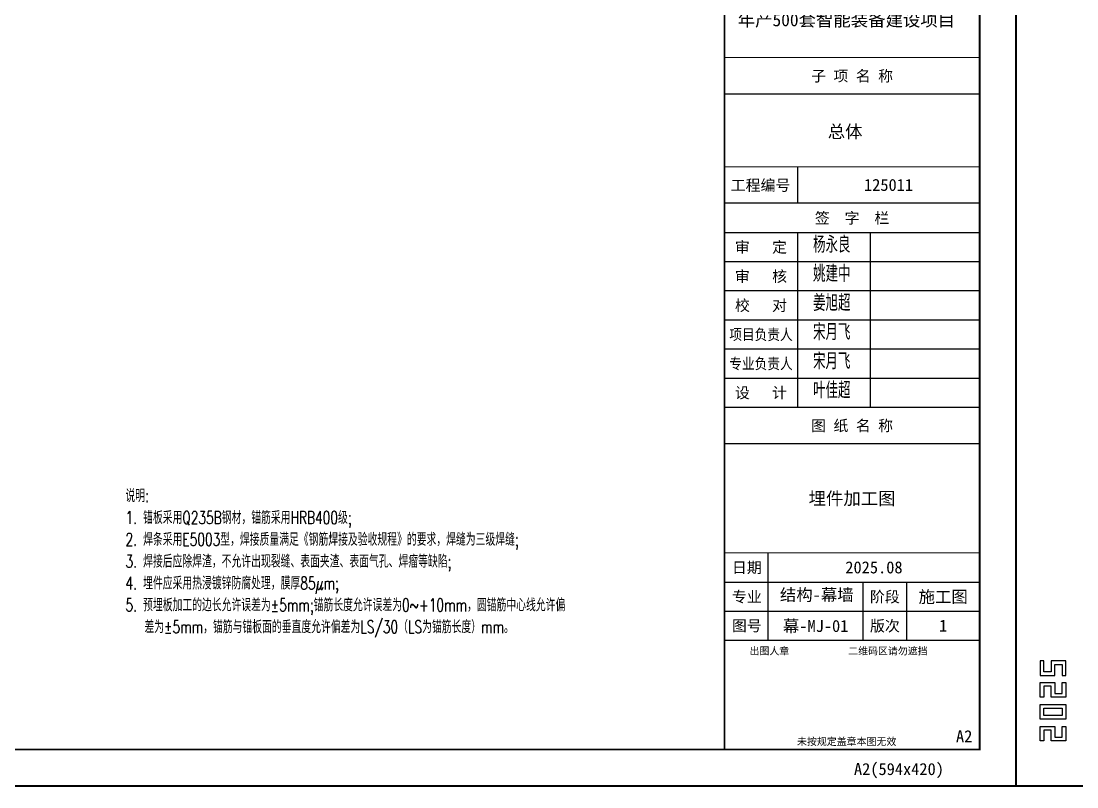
# Model space of a CAD drawing. Extents: x -104256 to -27901, y -155913 to -111823.
# Drawn here: x -88785 to -88206, y -149689 to -149268 of the extents above; entities that cross this region are included whole.
import ezdxf
from ezdxf.enums import TextEntityAlignment as Align

# ---------------------------------------------------------------- set-up
doc = ezdxf.new("R2010")
doc.units = 0
for name, color, linetype in [('!ZN1-文字-7', 7, 'Continuous'), ('0-cxFrame', 155, 'Continuous'), ('qianming', 155, 'Continuous')]:
    doc.layers.add(name, color=color, linetype=linetype)
doc.layers.add('0-cxText', color=131, linetype='Continuous', lineweight=25)
doc.styles.add('BZHZ', font='bzxw', dxfattribs={"width": 0.8, "bigfont": 'bzhz'})
doc.styles.add('cx_biaoti', font='')
doc.styles.add('cx_tuming', font='simhei.ttf')
doc.styles.add('cx_tuqian1', font='')
doc.styles.add('ZNTextStyle', font='ROMANS.shx', dxfattribs={"width": 0.7, "bigfont": 'CHINESE.shx'})
doc.styles.add('黑体', font='simhei.ttf', dxfattribs={"height": 12})
doc.styles.get('cx_biaoti').set_extended_font_data('SimSun')
doc.styles.get('cx_tuqian1').set_extended_font_data('SimSun')

# ---------------------------------------------------------------- blocks, each defined once
blk = doc.blocks.new('zjcx_lan_qianzi(Dragon)')
for p, q in [((-7000, 4800), (0, 4800)), ((-5000, 4800), (-5000, 0)), ((-3000, 4800), (-3000, 0)), ((-7000, 4000), (0, 4000)), ((-7000, 3200), (0, 3200)), ((-7000, 2400), (0, 2400)), ((-7000, 1600), (0, 1600)), ((-7000, 800), (0, 800))]:
    blk.add_line(p, q)
at = {"const_width": 30}
blk.add_lwpolyline([(-7000, 5600), (0, 5600)], dxfattribs=at)
blk.add_lwpolyline([(-7000, 5600), (0, 5600), (0, 0), (-7000, 0)], close=True, dxfattribs=at)
at = {"style": 'cx_biaoti'}
for s, p in [('签  字  栏', (-3500, 5200)), ('审   定', (-6000, 4400)), ('审   核', (-6000, 3600)), ('校   对', (-6000, 2800)), ('设   计', (-6000, 400))]:
    blk.add_text(s, height=300, dxfattribs=at).set_placement(p, align=Align.MIDDLE)
at = {"style": 'cx_biaoti', "width": 0.85}
for s, p in [('项目负责人', (-6000, 2000)), ('专业负责人', (-6000, 1200))]:
    blk.add_text(s, height=300, dxfattribs=at).set_placement(p, align=Align.MIDDLE)
blk = doc.blocks.new('T-签字(Dragon)')
at = {"layer": '0-cxFrame'}
blk.add_blockref('zjcx_lan_qianzi(Dragon)', (0, 0), dxfattribs=at)
at = {"layer": 'qianming', "style": 'BZHZ', "width": 0.8}
for s, p in [('杨永良', (-4058, 4489)), ('姚建中', (-4058, 3689)), ('姜旭超', (-4058, 2889)), ('宋月飞', (-4058, 2089)), ('宋月飞', (-4058, 1289)), ('叶佳超', (-4058, 489))]:
    blk.add_text(s, height=450, dxfattribs=at).set_placement(p, align=Align.MIDDLE)
blk = doc.blocks.new('zjcx_lan_tuming(Dragon)')
for p, q in [((-7000, 8400), (0, 8400)), ((-5800, 3000), (-5800, 5400)), ((-7000, 4600), (0, 4600)), ((-3200, 3000), (-3200, 4600)), ((-2000, 3000), (-2000, 4600)), ((-7000, 3800), (0, 3800))]:
    blk.add_line(p, q)
at = {"const_width": 30}
for points in [[(-7000, 9400), (0, 9400)], [(-7000, 5400), (0, 5400)], [(-7000, 3000), (0, 3000)], [(-7000, 0), (0, 0)]]:
    blk.add_lwpolyline(points, dxfattribs=at)
blk.add_lwpolyline([(-7000, 9400), (0, 9400), (0, 0), (-7000, 0)], close=True)
at = {"style": 'cx_biaoti'}
for s, p in [('图 纸 名 称', (-3500, 8900)), ('日期', (-6388, 5000)), ('专业', (-6388, 4200)), ('阶段', (-2600, 4200)), ('图号', (-6388, 3400)), ('版次', (-2600, 3400))]:
    blk.add_text(s, height=300, dxfattribs=at).set_placement(p, align=Align.MIDDLE)
for s, p in [('出图人章', (-6316, 2607)), ('二维码区请勿遮挡', (-3609, 2607)), ('未按规定盖章本图无效', (-5013, 120))]:
    blk.add_text(s, height=200, dxfattribs=at).set_placement(p)
blk = doc.blocks.new('T-图签(Dragon)')
blk.add_blockref('zjcx_lan_tuming(Dragon)', (0, 0))
at = {"color": 3, "style": 'cx_biaoti'}
for s, p in [('2025.08', (-2900, 5000)), ('结构-幕墙 ', (-4356, 4254)), ('施工图', (-1000, 4200))]:
    blk.add_text(s, height=330, dxfattribs=at).set_placement(p, align=Align.MIDDLE)
blk = doc.blocks.new('zjcx_lan_xiangmu(Dragon)')
for p, q in [((-7000, 9000), (0, 9000)), ((-7000, 6000), (0, 6000)), ((-7000, 3000), (0, 3000)), ((-5000, 1000), (-5000, 0))]:
    blk.add_line(p, q)
at = {"const_width": 30}
for points in [[(-7000, 10000), (0, 10000)], [(-7000, 7000), (0, 7000)], [(-7000, 7000), (0, 7000)], [(-7000, 4000), (0, 4000)], [(-7000, 4000), (0, 4000)], [(-7000, 1000), (0, 1000)], [(-7000, 0), (0, 0)]]:
    blk.add_lwpolyline(points, dxfattribs=at)
blk.add_lwpolyline([(-7000, 10000), (0, 10000), (0, 0), (-7000, 0)], close=True)
at = {"style": 'cx_biaoti'}
for s, p in [('建 设 单 位', (-3500, 9500)), ('项 目 名 称', (-3500, 6500)), ('子 项 名 称', (-3500, 3500)), ('工程编号', (-6013, 500))]:
    blk.add_text(s, height=300, dxfattribs=at).set_placement(p, align=Align.MIDDLE)
blk = doc.blocks.new('T-项目(Dragon)')
blk.add_blockref('zjcx_lan_xiangmu(Dragon)', (0, 0))
at = {"color": 3, "style": 'cx_tuming'}
for s, height, p in [('嘉兴世赫建达智能装备有限公司', 330, (-6816, 7901)), ('年产500套智能装备建设项目 ', 350, (-6638, 4859)), ('总体', 350, (-4167, 1792))]:
    blk.add_text(s, height=height, dxfattribs=at).set_placement(p)
blk = doc.blocks.new('zjcx_T2(Dragon)')
at = {"layer": '0-cxFrame', "const_width": 50}
blk.add_lwpolyline([(-7000, 40000), (0, 40000), (0, 0), (-7000, 0)], close=True, dxfattribs=at)
at = {"layer": '0-cxFrame'}
for name, p in [('T-项目(Dragon)', (0, 15000)), ('T-签字(Dragon)', (0, 9400)), ('T-图签(Dragon)', (0, 0))]:
    blk.add_blockref(name, p, dxfattribs=at)
blk = doc.blocks.new('TK22.A2 L(Dragon)')
at = {"layer": '0-cxFrame', "color": 7, "const_width": 0.5}
blk.add_lwpolyline([(0, 0), (-594, 0), (-594, 420), (0, 420)], close=True, dxfattribs=at)
at = {"layer": '0-cxFrame', "const_width": 0.5}
for points in [[(-80, 10), (-574, 10), (-574, 410), (-80, 410)], [(-10, 10), (-80, 10), (-80, 410), (-10, 410)]]:
    blk.add_lwpolyline(points, close=True, dxfattribs=at)
at = {"layer": 'Defpoints', "color": 2}
for points in [[(-586.37, 34.37), (-587.37, 34.37), (-587.37, 30.37), (-583.37, 30.37), (-583.37, 33.37), (-581.37, 33.37), (-581.37, 30.37), (-580.37, 30.37), (-580.37, 34.37), (-584.37, 34.37), (-584.37, 31.37), (-586.37, 31.37), (-586.37, 34.37)], [(-586.37, 24.37), (-587.37, 24.37), (-587.37, 28.37), (-583.37, 28.37), (-583.37, 25.37), (-581.37, 25.37), (-581.37, 28.37), (-580.37, 28.37), (-580.37, 24.37), (-584.37, 24.37), (-584.37, 27.37), (-586.37, 27.37), (-586.37, 24.37)], [(-586.37, 12.37), (-587.37, 12.37), (-587.37, 16.37), (-583.37, 16.37), (-583.37, 13.37), (-581.37, 13.37), (-581.37, 16.37), (-580.37, 16.37), (-580.37, 12.37), (-584.37, 12.37), (-584.37, 15.37), (-586.37, 15.37), (-586.37, 12.37)]]:
    blk.add_lwpolyline(points, dxfattribs=at)
for points in [[(-587.37, 18.37), (-587.37, 22.37), (-580.37, 22.37), (-580.37, 18.37)], [(-586.37, 19.37), (-586.37, 21.37), (-581.37, 21.37), (-581.37, 19.37)]]:
    blk.add_lwpolyline(points, close=True, dxfattribs=at)
at = {"layer": '0-cxFrame', "xscale": 0.01, "yscale": 0.01, "zscale": 0.01}
blk.add_blockref('zjcx_T2(Dragon)', (-10, 10), dxfattribs=at)
at = {"style": '黑体', "flags": 4}
blk.add_attdef('图幅', text='', height=3.3, dxfattribs=at).set_placement((-40, 3), align=Align.RIGHT)
at = {"layer": '0-cxFrame', "style": '黑体'}
blk.add_text('(594x420)', height=3.3, dxfattribs=at).set_placement((-40, 3))
at = {"layer": '0-cxText', "flags": 4}
for tag, height, style, p in [('建设单位', 3.5, 'cx_tuming', (-45, 240)), ('项目名称', 3.5, 'cx_tuming', (-45, 210)), ('子项名称', 3.5, 'cx_tuming', (-45, 180)), ('工程编号', 3.3, 'cx_tuqian1', (-35, 165)), ('图名1', 3.5, 'cx_tuming', (-45, 87)), ('图名2', 3.5, 'cx_tuming', (-45, 79)), ('图名3', 3.5, 'cx_tuming', (-45, 71)), ('出图日期', 3.3, 'cx_tuqian1', (-39, 60)), ('专业', 3.3, 'cx_tuqian1', (-55, 52)), ('图号', 3.3, 'cx_tuqian1', (-55, 44)), ('版次', 3.3, 'cx_tuqian1', (-20, 44))]:
    blk.add_attdef(tag, text='', height=height, dxfattribs=dict(at, style=style)).set_placement(p, align=Align.MIDDLE)
at = {"layer": 'Defpoints', "color": 6, "flags": 4}
for tag, height, style, p in [('tufu', 3.3, '黑体', (-12, 12)), ('dwfname', 4, 'cx_tuqian1', (-80, 3))]:
    blk.add_attdef(tag, text='', height=height, dxfattribs=dict(at, style=style)).set_placement(p, align=Align.RIGHT)

msp = doc.modelspace()

# ---------------------------------------------------------------- block references
at = {"layer": '0-cxFrame'}
ref = msp.add_blockref('TK22.A2 L(Dragon)', (-88239.4, -149688.48), dxfattribs=dict(at, xscale=2, yscale=2, zscale=2))
ref.add_attrib('图名2', '埋件加工图', dxfattribs={"layer": '0-cxText', "height": 7, "style": 'cx_tuming'}).set_placement((-88329.4, -149530.48), align=Align.MIDDLE)
ref.add_attrib('工程编号', '125011', dxfattribs={"layer": '0-cxText', "height": 6.6, "style": 'cx_tuqian1'}).set_placement((-88309.4, -149358.48), align=Align.MIDDLE)
ref.add_attrib('图号', '幕-MJ-01', dxfattribs={"layer": '0-cxText', "height": 6.6, "style": 'cx_tuqian1'}).set_placement((-88349.4, -149600.48), align=Align.MIDDLE)
ref.add_attrib('版次', '1', dxfattribs={"layer": '0-cxText', "height": 6.6, "style": 'cx_tuqian1'}).set_placement((-88279.4, -149600.48), align=Align.MIDDLE)
ref.add_attrib('图幅', 'A2', dxfattribs={"layer": '0', "height": 6.6, "style": '黑体'}).set_placement((-88319.4, -149682.48), align=Align.RIGHT)
ref.add_attrib('tufu', 'A2', dxfattribs={"layer": 'Defpoints', "color": 6, "height": 6.6, "style": '黑体'}).set_placement((-88263.4, -149664.48), align=Align.RIGHT)
at = {"layer": '0-cxFrame', "xscale": 2, "yscale": 2, "zscale": 2}
msp.add_blockref('TK22.A2 L(Dragon)', (-87051.4, -149688.48), dxfattribs=at)

# ---------------------------------------------------------------- texts
at = {"layer": '!ZN1-文字-7', "ltscale": 2000, "style": 'ZNTextStyle', "width": 0.7}
for s, p in [('说明:', (-88728.18, -149529.09)), ('1. 锚板采用Q235B钢材，锚筋采用HRB400级; ', (-88728.18, -149541.09)), ('2. 焊条采用E5003型，焊接质量满足《钢筋焊接及验收规程》的要求，焊缝为三级焊缝; ', (-88728.18, -149553.09)), ('3. 焊接后应除焊渣，不允许出现裂缝、表面夹渣、表面气孔、焊瘤等缺陷; ', (-88728.18, -149565.09)), ('4. 埋件应采用热浸镀锌防腐处理，膜厚85μm; ', (-88728.18, -149577.09)), ('5. 预埋板加工的边长允许误差为±5mm;锚筋长度允许误差为0~+10mm，圆锚筋中心线允许偏 ', (-88728.18, -149589.09)), ('差为±5mm，锚筋与锚板面的垂直度允许偏差为LS/30（LS为锚筋长度）mm。 ', (-88717.78, -149601.09))]:
    msp.add_text(s, height=7, dxfattribs=at).set_placement(p, align=Align.MIDDLE_LEFT)

doc.saveas('drawing.dxf')
